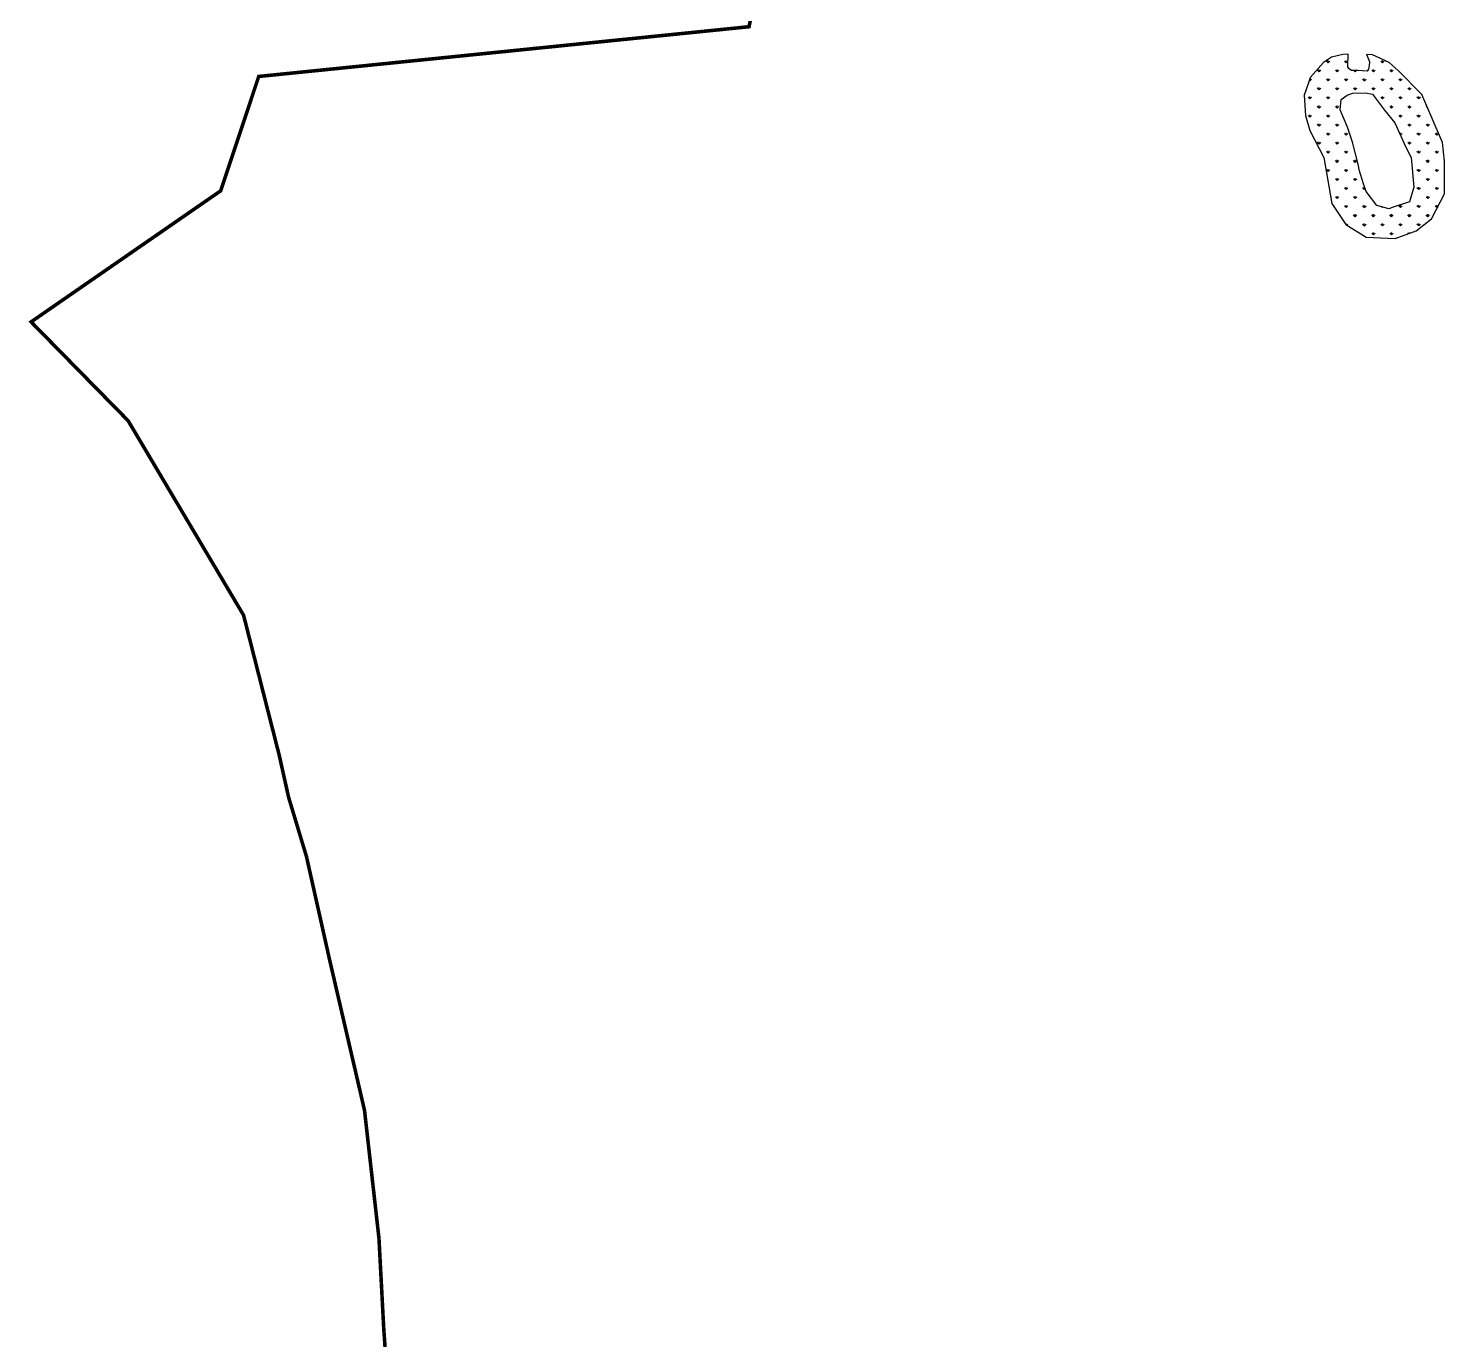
# Model space of a CAD drawing. Header units: metres. Extents: x 255476 to 378809, y 1739479 to 2227865.
# Drawn here: x 318803 to 320793, y 1865379 to 1867222 of the extents above; entities that cross this region are included whole.
import ezdxf

# ---------------------------------------------------------------- set-up
doc = ezdxf.new("R2010")
doc.units = ezdxf.units.M
doc.header["$MEASUREMENT"] = 0
doc.layers.add('COASTLINE', color=5, linetype='Continuous')
doc.layers.add('MANGROOVE BUFFER ZONE', color=120, linetype='Continuous')

msp = doc.modelspace()

# ---------------------------------------------------------------- hatches: boundary and pattern name
at = {"layer": 'MANGROOVE BUFFER ZONE'}
h = msp.add_hatch(dxfattribs=at)
h.set_pattern_fill('GRASS', color=256, scale=18)
h.paths.add_polyline_path([(320774.4, 1866954.1), (320792.9, 1866989.3), (320792.9, 1867035), (320789.8, 1867061.3), (320760.7, 1867129), (320727.5, 1867162.4), (320715, 1867173.6), (320691.3, 1867184.4), (320683.3, 1867185), (320686.4, 1867177.6), (320687.2, 1867174.7), (320687, 1867169.4), (320685.7, 1867164.6), (320684.2, 1867161.6), (320670.7, 1867162.6), (320662.1, 1867162.6), (320658.6, 1867165.1), (320657, 1867167.9), (320657.5, 1867185.5), (320649.8, 1867185.1), (320633.9, 1867181.4), (320622.7, 1867173.6), (320604.3, 1867153.3), (320595.6, 1867127.8), (320597.3, 1867099.3), (320603.3, 1867078.3), (320623, 1867040.3), (320634.5, 1866975.6), (320654, 1866946.1), (320682.4, 1866928.4), (320723.4, 1866926.4), (320752.9, 1866937.2)])
h.paths.add_polyline_path([(320720.4, 1866970.3), (320714.6, 1866968.1), (320697.5, 1866972.9), (320682.8, 1866992.7), (320678.8, 1867003.1), (320672.9, 1867022.9), (320671.7, 1867029.2), (320663.2, 1867061.6), (320656.4, 1867082.7), (320646.2, 1867107.3), (320647.5, 1867121.8), (320655.9, 1867127.8), (320663.9, 1867130.6), (320681.6, 1867131.1), (320691.6, 1867129.1), (320708.2, 1867106.6), (320722.8, 1867088.8), (320738.2, 1867054.7), (320746, 1867040.1), (320749.7, 1866998.4), (320743.3, 1866978.1)], flags=16)

# ---------------------------------------------------------------- linework, layer by layer
at = {"layer": 'COASTLINE', "color": 1, "flags": 128}
msp.add_lwpolyline([(319852.8, 1869043.3, 5, 5, 0), (319911.6, 1868936.9, 5, 5, 0), (319977.2, 1868752.9, 5, 5, 0), (320021.5, 1868542.6, 5, 5, 0), (320027.7, 1868244.8, 5, 5, 0), (319815.6, 1867224.1, 5, 5, 0), (319126.8, 1867154.2, 5, 5, 0), (319073.4, 1866993.5, 5, 5, 0), (318807, 1866809.2, 5, 5, 0), (318943.3, 1866670.3, 5, 5, 0), (319105.5, 1866396.9, 5, 5, 0), (319155.5, 1866200.4, 5, 5, 0), (319168.8, 1866140.9, 5, 5, 0), (319193.8, 1866057.9, 5, 5, 0), (319226.1, 1865913.7, 5, 5, 0), (319275.4, 1865701, 5, 5, 0), (319295.7, 1865521.1, 5, 5, 0), (319302.5, 1865392.8, 5, 5, 0), (319313.3, 1865243.3, 5, 5, 0)], format="xyseb", dxfattribs=at)
at = {"layer": 'MANGROOVE BUFFER ZONE', "flags": 128}
for points in [[(320715, 1867173.6), (320691.3, 1867184.4), (320683.3, 1867185), (320686.4, 1867177.6), (320687.2, 1867174.7), (320687, 1867169.4), (320685.7, 1867164.6), (320684.2, 1867161.6), (320670.7, 1867162.6), (320662.1, 1867162.6), (320658.6, 1867165.1), (320657, 1867167.9), (320657.5, 1867185.5), (320649.8, 1867185.1), (320633.9, 1867181.4), (320622.7, 1867173.6), (320604.3, 1867153.3), (320595.6, 1867127.8), (320597.3, 1867099.3), (320603.3, 1867078.3), (320623, 1867040.3), (320634.5, 1866975.6), (320654, 1866946.1), (320682.4, 1866928.4), (320723.4, 1866926.4), (320752.9, 1866937.2), (320774.4, 1866954.1), (320792.9, 1866989.3), (320792.9, 1867035), (320789.8, 1867061.3), (320760.7, 1867129), (320727.5, 1867162.4)], [(320691.6, 1867129.1), (320708.2, 1867106.6), (320722.8, 1867088.8), (320738.2, 1867054.7), (320746, 1867040.1), (320749.7, 1866998.4), (320743.3, 1866978.1), (320720.4, 1866970.3), (320714.6, 1866968.1), (320697.5, 1866972.9), (320682.8, 1866992.7), (320678.8, 1867003.1), (320672.9, 1867022.9), (320671.7, 1867029.2), (320663.2, 1867061.6), (320656.4, 1867082.7), (320646.2, 1867107.3), (320647.5, 1867121.8), (320655.9, 1867127.8), (320663.9, 1867130.6), (320681.6, 1867131.1)]]:
    msp.add_lwpolyline(points, close=True, dxfattribs=at)

doc.saveas('drawing.dxf')
